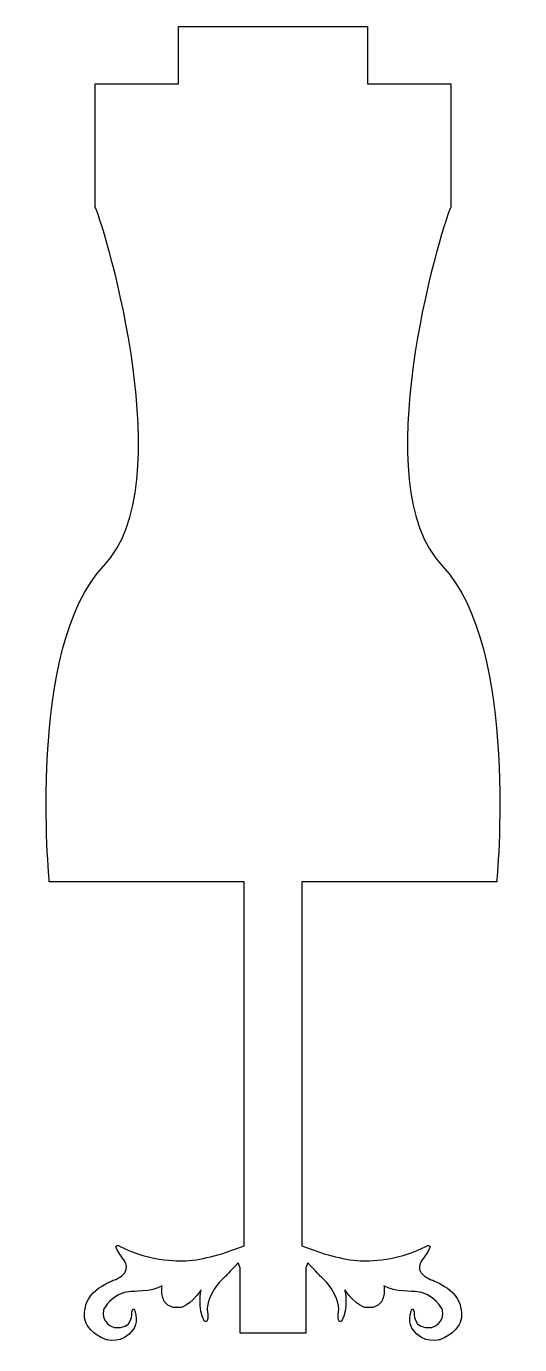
# Model space of a CAD drawing. Header units: centimetres. Extents: x -3.7 to 3.7, y -9.9 to 9.8.
import ezdxf

# ---------------------------------------------------------------- set-up
doc = ezdxf.new("R2010")
doc.units = ezdxf.units.CM
doc.header["$MEASUREMENT"] = 0
doc.layers.add('Camada 1', color=7, linetype='Continuous')

msp = doc.modelspace()

# ---------------------------------------------------------------- linework, layer by layer
at = {"layer": 'Camada 1'}
msp.add_open_spline([(0.19177, -9.70018), (0.19177, -9.70018), (0.49168, -9.70018), (0.49168, -9.70018), (0.49168, -9.70018), (0.49168, -9.70018), (0.49168, -8.72548), (0.49168, -8.72548), (0.49168, -8.72548), (0.49168, -8.72548), (0.52237, -8.65267), (0.52237, -8.65267), (0.52237, -8.65267), (0.63, -8.7734), (0.72282, -8.86468), (0.72282, -8.86468), (0.72282, -8.86468), (0.9733, -9.07457), (0.98563, -9.34617), (0.98563, -9.34617), (0.98563, -9.34617), (0.94163, -9.57027), (1.02185, -9.5255), (1.02185, -9.5255), (1.02185, -9.5255), (1.13541, -9.33272), (1.07339, -9.05682), (1.07339, -9.05682), (1.07339, -9.05682), (1.24217, -9.29436), (1.3806, -9.31976), (1.3806, -9.31976), (1.3806, -9.31976), (1.72617, -9.35876), (1.65664, -8.99684), (1.65664, -8.99684), (1.65664, -8.99684), (1.80954, -9.08765), (2.12191, -9.07733), (2.12191, -9.07733), (2.12191, -9.07733), (2.41404, -9.09807), (2.53212, -9.35133), (2.53212, -9.35133), (2.53212, -9.35133), (2.58152, -9.55292), (2.37567, -9.61478), (2.37567, -9.61478), (2.37567, -9.61478), (2.07815, -9.66407), (2.11135, -9.38277), (2.11135, -9.38277), (2.11135, -9.38277), (2.08621, -9.29789), (2.0638, -9.3697), (2.0638, -9.3697), (2.0638, -9.3697), (2.00609, -9.54007), (2.08822, -9.64595), (2.08822, -9.64595), (2.08822, -9.64595), (2.24451, -9.87267), (2.49327, -9.79861), (2.49327, -9.79861), (2.49327, -9.79861), (2.91353, -9.63388), (2.80588, -9.33585), (2.80588, -9.33585), (2.80588, -9.33585), (2.77342, -9.03142), (2.34675, -8.89799), (2.34675, -8.89799), (2.34675, -8.89799), (2.075, -8.77689), (2.23372, -8.6006), (2.23372, -8.6006), (2.23372, -8.6006), (2.43943, -8.33588), (2.2942, -8.40079), (2.2942, -8.40079), (2.2942, -8.40079), (1.8347, -8.6505), (1.30455, -8.62174), (1.30455, -8.62174), (1.30455, -8.62174), (1.03155, -8.60438), (0.73162, -8.51546), (0.42857, -8.39549), (0.42857, -8.39549), (0.42857, -8.39549), (0.42857, -8.39549), (0.42857, -8.39549), (0.42857, -8.39549), (0.42857, -8.39549), (0.42857, -2.96074), (0.42857, -2.96074), (0.42857, -2.96074), (0.42857, -2.96074), (3.34272, -2.96074), (3.34272, -2.96074), (3.34272, -2.96074), (3.34272, -2.96074), (3.68565, 0.55348), (2.52849, 1.75339), (2.52849, 1.75339), (1.37136, 2.9533), (2.48563, 6.72467), (2.657, 7.11036), (2.657, 7.11036), (2.657, 7.11036), (2.657, 8.9531), (2.657, 8.9531), (2.657, 8.9531), (2.657, 8.9531), (1.4142, 8.9531), (1.4142, 8.9531), (1.4142, 8.9531), (1.4142, 8.9531), (1.4142, 9.81022), (1.4142, 9.81022), (1.4142, 9.81022), (1.4142, 9.81022), (0.00003, 9.81022), (0.00003, 9.81022), (0.00003, 9.81022), (0.00003, 9.81022), (-1.41417, 9.81022), (-1.41417, 9.81022), (-1.41417, 9.81022), (-1.41417, 9.81022), (-1.41417, 8.9531), (-1.41417, 8.9531), (-1.41417, 8.9531), (-1.41417, 8.9531), (-2.65697, 8.9531), (-2.65697, 8.9531), (-2.65697, 8.9531), (-2.65697, 8.9531), (-2.65697, 7.11036), (-2.65697, 7.11036), (-2.65697, 7.11036), (-2.48557, 6.72468), (-1.37131, 2.95331), (-2.52846, 1.75339), (-2.52846, 1.75339), (-3.68562, 0.55351), (-3.34269, -2.96074), (-3.34269, -2.96074), (-3.34269, -2.96074), (-3.34269, -2.96074), (-0.42855, -2.96074), (-0.42855, -2.96074), (-0.42855, -2.96074), (-0.42855, -2.96074), (-0.42855, -8.39552), (-0.42855, -8.39552), (-0.42855, -8.39552), (-0.42855, -8.39552), (-0.42855, -8.39552), (-0.42855, -8.39552), (-0.42855, -8.39552), (-0.7316, -8.51548), (-1.03154, -8.60441), (-1.30453, -8.62177), (-1.30453, -8.62177), (-1.30453, -8.62177), (-1.8347, -8.65056), (-2.29418, -8.40082), (-2.29418, -8.40082), (-2.29418, -8.40082), (-2.43941, -8.33592), (-2.2337, -8.60063), (-2.2337, -8.60063), (-2.2337, -8.60063), (-2.075, -8.77692), (-2.34676, -8.89802), (-2.34676, -8.89802), (-2.34676, -8.89802), (-2.77343, -9.03145), (-2.80587, -9.33588), (-2.80587, -9.33588), (-2.80587, -9.33588), (-2.9135, -9.63393), (-2.49326, -9.79864), (-2.49326, -9.79864), (-2.49326, -9.79864), (-2.24453, -9.87272), (-2.08821, -9.64598), (-2.08821, -9.64598), (-2.08821, -9.64598), (-2.00608, -9.54009), (-2.06382, -9.36973), (-2.06382, -9.36973), (-2.06382, -9.36973), (-2.0862, -9.29792), (-2.11134, -9.3828), (-2.11134, -9.3828), (-2.11134, -9.3828), (-2.07813, -9.66411), (-2.37566, -9.61481), (-2.37566, -9.61481), (-2.37566, -9.61481), (-2.58151, -9.55295), (-2.53211, -9.35136), (-2.53211, -9.35136), (-2.53211, -9.35136), (-2.41403, -9.0981), (-2.12193, -9.07736), (-2.12193, -9.07736), (-2.12193, -9.07736), (-1.80956, -9.08768), (-1.65666, -8.99687), (-1.65666, -8.99687), (-1.65666, -8.99687), (-1.72619, -9.35879), (-1.38065, -9.31979), (-1.38065, -9.31979), (-1.38065, -9.31979), (-1.24219, -9.29439), (-1.07344, -9.05685), (-1.07344, -9.05685), (-1.07344, -9.05685), (-1.13543, -9.33276), (-1.0219, -9.52553), (-1.0219, -9.52553), (-1.0219, -9.52553), (-0.94168, -9.57027), (-0.98568, -9.3462), (-0.98568, -9.3462), (-0.98568, -9.3462), (-0.97335, -9.07458), (-0.72287, -8.86471), (-0.72287, -8.86471), (-0.72287, -8.86471), (-0.63008, -8.77343), (-0.52242, -8.6527), (-0.52242, -8.6527), (-0.52242, -8.6527), (-0.49173, -8.72551), (-0.49173, -8.72551), (-0.49173, -8.72551), (-0.49173, -8.72551), (-0.49173, -9.70021), (-0.49173, -9.70021), (-0.49173, -9.70021), (-0.49173, -9.70021), (-0.1918, -9.70021), (-0.1918, -9.70021), (-0.1918, -9.70021), (-0.1918, -9.70021), (0.19177, -9.70021), (0.19177, -9.70021), (0.19177, -9.70021), (0.19177, -9.70021), (0.19177, -9.70018), (0.19177, -9.70018)], degree=3, knots=[0, 0, 0, 0, 0.01538462, 0.01538462, 0.01538462, 0.01538462, 0.03076923, 0.03076923, 0.03076923, 0.03076923, 0.04615385, 0.04615385, 0.04615385, 0.04615385, 0.06153846, 0.06153846, 0.06153846, 0.06153846, 0.07692308, 0.07692308, 0.07692308, 0.07692308, 0.09230769, 0.09230769, 0.09230769, 0.09230769, 0.10769231, 0.10769231, 0.10769231, 0.10769231, 0.12307692, 0.12307692, 0.12307692, 0.12307692, 0.13846154, 0.13846154, 0.13846154, 0.13846154, 0.15384615, 0.15384615, 0.15384615, 0.15384615, 0.16923077, 0.16923077, 0.16923077, 0.16923077, 0.18461538, 0.18461538, 0.18461538, 0.18461538, 0.2, 0.2, 0.2, 0.2, 0.21538462, 0.21538462, 0.21538462, 0.21538462, 0.23076923, 0.23076923, 0.23076923, 0.23076923, 0.24615385, 0.24615385, 0.24615385, 0.24615385, 0.26153846, 0.26153846, 0.26153846, 0.26153846, 0.27692308, 0.27692308, 0.27692308, 0.27692308, 0.29230769, 0.29230769, 0.29230769, 0.29230769, 0.30769231, 0.30769231, 0.30769231, 0.30769231, 0.32307692, 0.32307692, 0.32307692, 0.32307692, 0.33846154, 0.33846154, 0.33846154, 0.33846154, 0.35384615, 0.35384615, 0.35384615, 0.35384615, 0.36923077, 0.36923077, 0.36923077, 0.36923077, 0.38461538, 0.38461538, 0.38461538, 0.38461538, 0.4, 0.4, 0.4, 0.4, 0.41538462, 0.41538462, 0.41538462, 0.41538462, 0.43076923, 0.43076923, 0.43076923, 0.43076923, 0.44615385, 0.44615385, 0.44615385, 0.44615385, 0.46153846, 0.46153846, 0.46153846, 0.46153846, 0.47692308, 0.47692308, 0.47692308, 0.47692308, 0.49230769, 0.49230769, 0.49230769, 0.49230769, 0.50769231, 0.50769231, 0.50769231, 0.50769231, 0.52307692, 0.52307692, 0.52307692, 0.52307692, 0.53846154, 0.53846154, 0.53846154, 0.53846154, 0.55384615, 0.55384615, 0.55384615, 0.55384615, 0.56923077, 0.56923077, 0.56923077, 0.56923077, 0.58461538, 0.58461538, 0.58461538, 0.58461538, 0.6, 0.6, 0.6, 0.6, 0.61538462, 0.61538462, 0.61538462, 0.61538462, 0.63076923, 0.63076923, 0.63076923, 0.63076923, 0.64615385, 0.64615385, 0.64615385, 0.64615385, 0.66153846, 0.66153846, 0.66153846, 0.66153846, 0.67692308, 0.67692308, 0.67692308, 0.67692308, 0.69230769, 0.69230769, 0.69230769, 0.69230769, 0.70769231, 0.70769231, 0.70769231, 0.70769231, 0.72307692, 0.72307692, 0.72307692, 0.72307692, 0.73846154, 0.73846154, 0.73846154, 0.73846154, 0.75384615, 0.75384615, 0.75384615, 0.75384615, 0.76923077, 0.76923077, 0.76923077, 0.76923077, 0.78461538, 0.78461538, 0.78461538, 0.78461538, 0.8, 0.8, 0.8, 0.8, 0.81538462, 0.81538462, 0.81538462, 0.81538462, 0.83076923, 0.83076923, 0.83076923, 0.83076923, 0.84615385, 0.84615385, 0.84615385, 0.84615385, 0.86153846, 0.86153846, 0.86153846, 0.86153846, 0.87692308, 0.87692308, 0.87692308, 0.87692308, 0.89230769, 0.89230769, 0.89230769, 0.89230769, 0.90769231, 0.90769231, 0.90769231, 0.90769231, 0.92307692, 0.92307692, 0.92307692, 0.92307692, 0.93846154, 0.93846154, 0.93846154, 0.93846154, 0.95384615, 0.95384615, 0.95384615, 0.95384615, 0.96923077, 0.96923077, 0.96923077, 0.96923077, 1, 1, 1, 1], dxfattribs=at)

doc.saveas('drawing.dxf')
